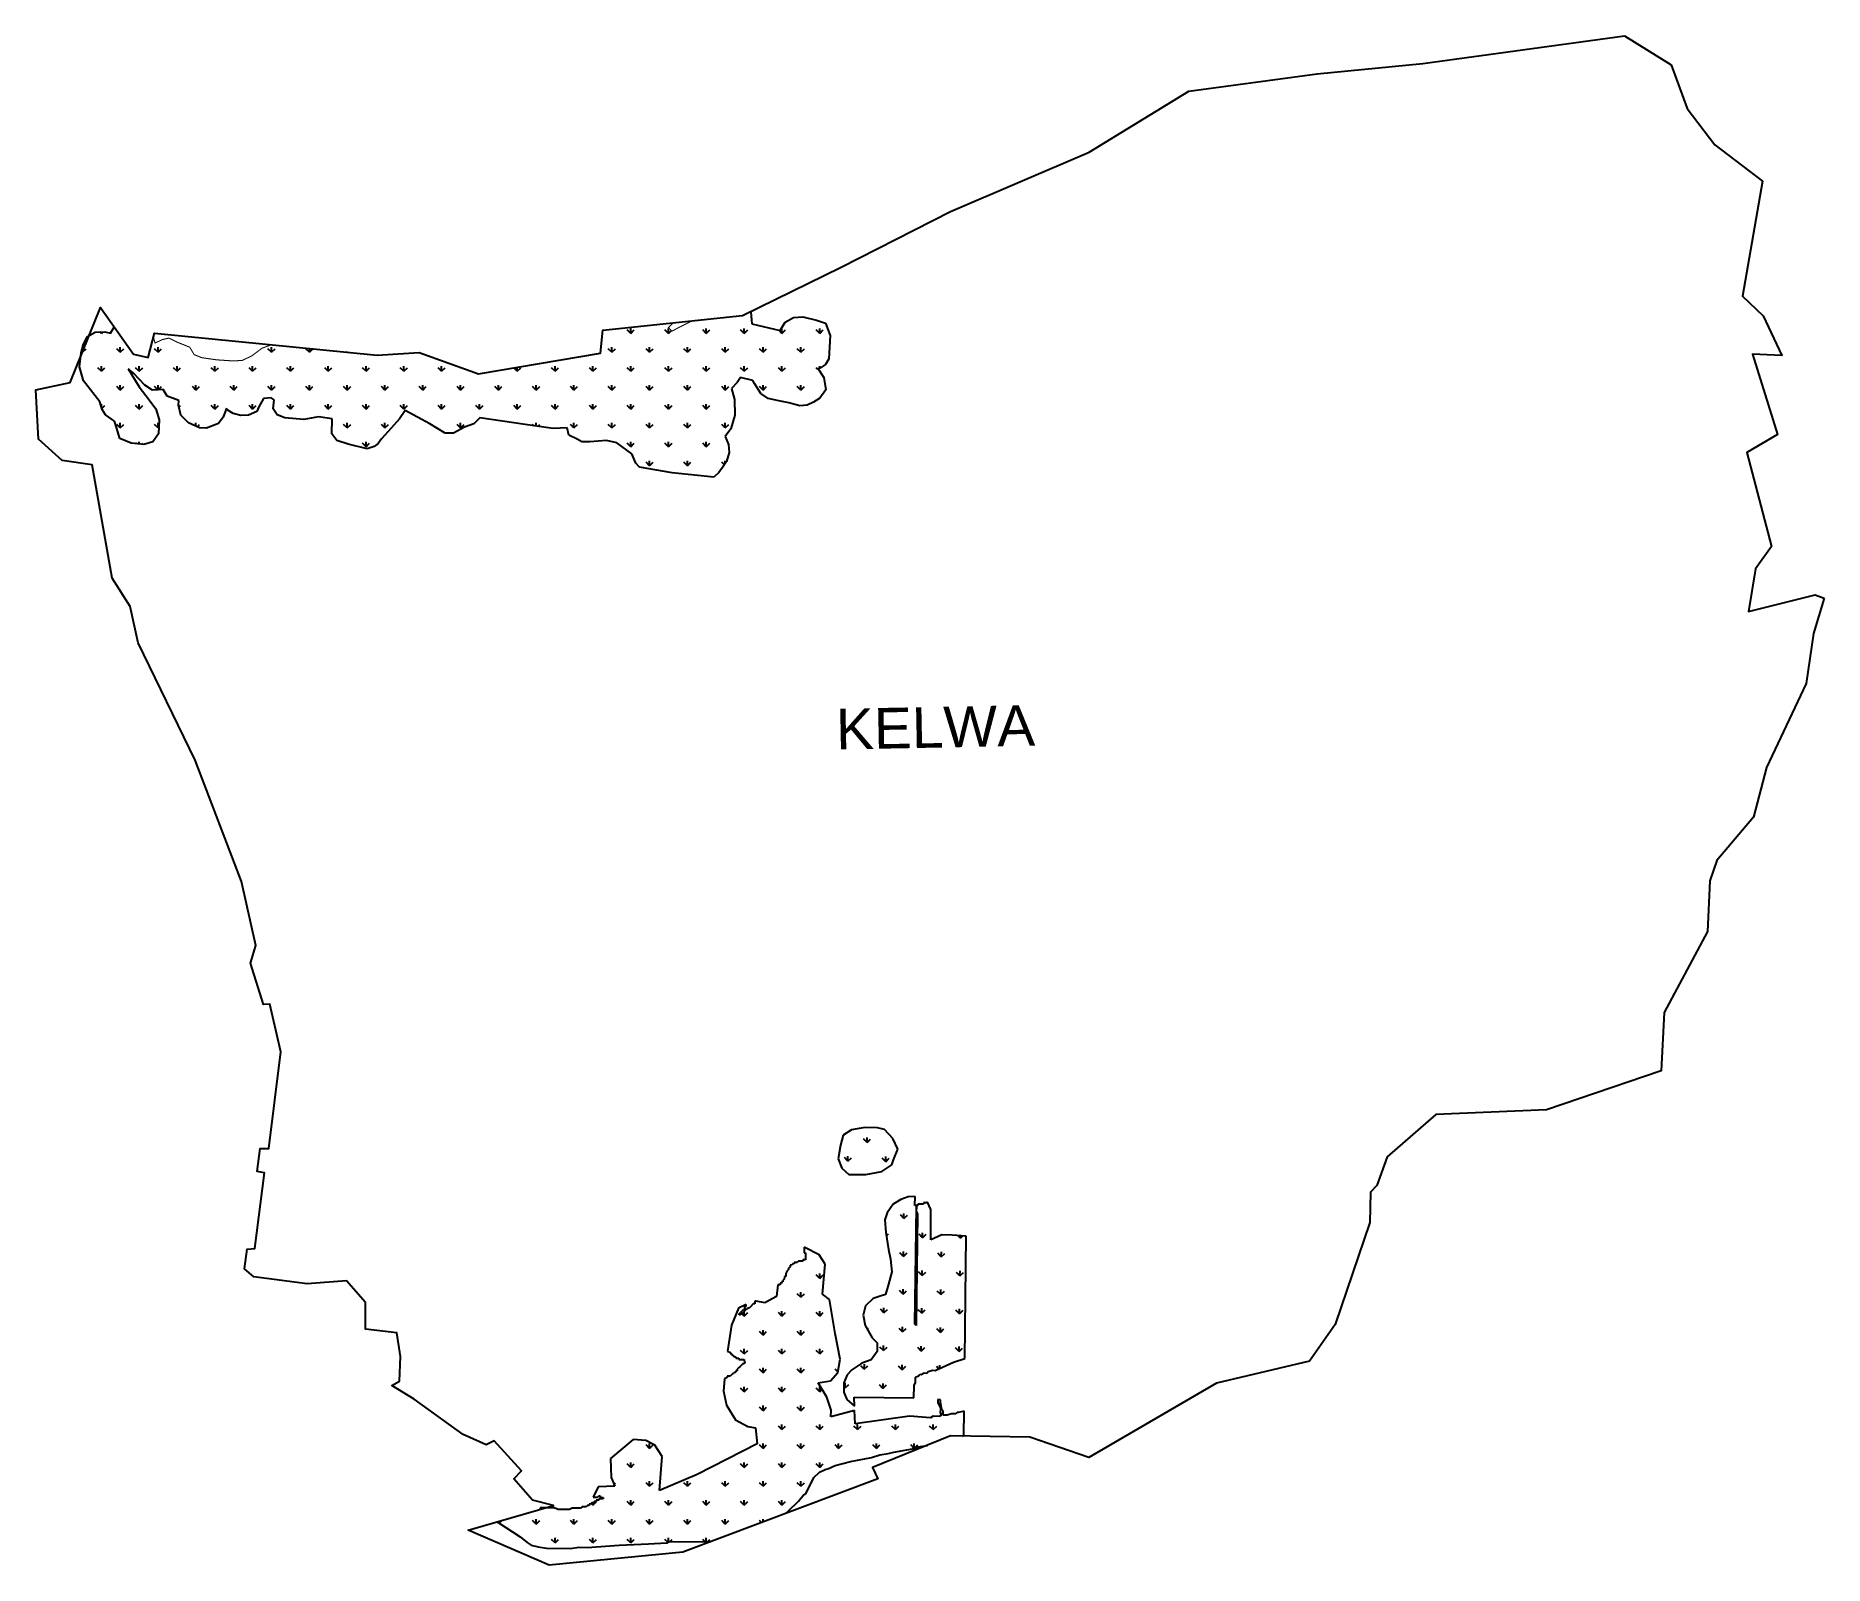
# Model space of a CAD drawing. Header units: metres. Extents: x 261354 to 266452, y 2168453 to 2172813.
import ezdxf

# ---------------------------------------------------------------- set-up
doc = ezdxf.new("R2010")
doc.units = ezdxf.units.M
for name, color, linetype in [('MANGROOVES', 112, 'Continuous'), ('village', 3, 'Continuous'), ('VILLAGE NAME', 250, 'Continuous')]:
    doc.layers.add(name, color=color, linetype=linetype)
doc.styles.get("Standard").update_dxf_attribs({"font": 'simplex.shx'})

msp = doc.modelspace()

# ---------------------------------------------------------------- linework, layer by layer
at = {"layer": 'MANGROOVES'}
for p, q in [((263390.2, 2172027.1), (263391.7, 2172025.3)), ((263391.7, 2172025.3), (263394.6, 2171991.9)), ((263394.6, 2171991.9), (263475.2, 2171973.1)), ((263475.2, 2171973.1), (263490, 2171996.6)), ((263490, 2171996.6), (263513.9, 2172010)), ((263513.9, 2172010), (263540.6, 2172012.2)), ((263540.6, 2172012.2), (263579.6, 2172002.6)), ((263579.6, 2172002.6), (263605.3, 2171993.9)), ((263605.3, 2171993.9), (263618.2, 2171958.4)), ((261490.3, 2171934), (261501.8, 2171955.5)), ((261501.8, 2171955.5), (261523.2, 2171968.5)), ((261523.2, 2171968.5), (261551, 2171969)), ((261551, 2171969), (261567.1, 2171965.1)), ((261567.1, 2171965.1), (261577.7, 2171982.9)), ((263618.2, 2171958.4), (263614.5, 2171892.3)), ((261478.8, 2171869.4), (261483, 2171909.2)), ((261483, 2171909.2), (261490.3, 2171934)), ((263614.5, 2171892.3), (263604.7, 2171875.8)), ((261489.5, 2171829.5), (261478.8, 2171869.4)), ((261632.8, 2171851), (261617.5, 2171864)), ((261617.5, 2171864), (261648.5, 2171812.8)), ((261664.5, 2171817.4), (261632.8, 2171851)), ((263362.4, 2171839), (263353.5, 2171824.4)), ((263397.7, 2171830.7), (263362.4, 2171839)), ((263590.4, 2171866.4), (263583.7, 2171863.6)), ((263583.7, 2171863.6), (263600.5, 2171839)), ((263604.7, 2171875.8), (263590.4, 2171866.4)), ((263600.5, 2171839), (263605.5, 2171803.6)), ((261536.1, 2171769.7), (261489.5, 2171829.5)), ((261648.5, 2171812.8), (261677.1, 2171775.7)), ((261686.2, 2171803.2), (261664.5, 2171817.4)), ((261716.8, 2171804.4), (261686.2, 2171803.2)), ((261728.6, 2171786.1), (261716.8, 2171804.4)), ((261761.4, 2171773.6), (261728.6, 2171786.1)), ((263353.5, 2171824.4), (263337.1, 2171808.1)), ((263337.1, 2171808.1), (263345.8, 2171776)), ((263402.2, 2171822.3), (263397.7, 2171830.7)), ((263420.1, 2171793.8), (263402.2, 2171822.3)), ((263441.6, 2171779), (263420.1, 2171793.8)), ((263605.5, 2171803.6), (263588.6, 2171780.4)), ((261543.4, 2171748), (261536.1, 2171769.7)), ((261552.3, 2171732.6), (261543.4, 2171748)), ((261677.1, 2171775.7), (261696.3, 2171749.3)), ((261696.3, 2171749.3), (261705.4, 2171718.7)), ((261760.7, 2171759.9), (261761.4, 2171773.6)), ((261767.7, 2171731.6), (261760.7, 2171759.9)), ((261897.6, 2171751.8), (261888.1, 2171725.9)), ((261899.9, 2171747.3), (261897.6, 2171751.8)), ((261916.3, 2171736.9), (261899.9, 2171747.3)), ((261938.6, 2171731.1), (261916.3, 2171736.9)), ((261984, 2171742.3), (261960.6, 2171731.3)), ((261990, 2171755.2), (261984, 2171742.3)), ((262002.9, 2171779.4), (261990, 2171755.2)), ((262024.4, 2171781.1), (262002.9, 2171779.4)), ((262033.8, 2171775.5), (262024.4, 2171781.1)), ((262031, 2171749.7), (262033.8, 2171775.5)), ((262041.7, 2171732.8), (262031, 2171749.7)), ((262406.9, 2171745.3), (262390.3, 2171721.4)), ((262477, 2171706.8), (262406.9, 2171745.3)), ((263345.8, 2171776), (263346.3, 2171731.3)), ((263471.9, 2171772.4), (263441.6, 2171779)), ((263500.2, 2171766.6), (263471.9, 2171772.4)), ((263531.7, 2171758.3), (263500.2, 2171766.6)), ((263552.5, 2171760.2), (263531.7, 2171758.3)), ((263571, 2171768.3), (263552.5, 2171760.2)), ((263588.6, 2171780.4), (263571, 2171768.3)), ((261578.3, 2171714.8), (261552.3, 2171732.6)), ((261583.8, 2171696.5), (261578.3, 2171714.8)), ((261593.8, 2171664.8), (261583.8, 2171696.5)), ((261705.4, 2171718.7), (261703.6, 2171678)), ((261789.3, 2171710.1), (261767.7, 2171731.6)), ((261820.5, 2171695.7), (261789.3, 2171710.1)), ((261840.5, 2171694.2), (261820.5, 2171695.7)), ((261874.5, 2171708), (261840.5, 2171694.2)), ((261888.1, 2171725.9), (261874.5, 2171708)), ((261960.6, 2171731.3), (261938.6, 2171731.1)), ((262063.4, 2171723.8), (262041.7, 2171732.8)), ((262117.6, 2171718.9), (262063.4, 2171723.8)), ((262160, 2171726.8), (262117.6, 2171718.9)), ((262198.3, 2171721.3), (262160, 2171726.8)), ((262198.2, 2171678.8), (262198.3, 2171721.3)), ((262367, 2171694.6), (262339.6, 2171664.6)), ((262390.3, 2171721.4), (262367, 2171694.6)), ((262520.6, 2171680.3), (262477, 2171706.8)), ((262575.7, 2171697.1), (262544.3, 2171680.8)), ((262602.5, 2171706.7), (262575.7, 2171697.1)), ((262619.8, 2171724.4), (262602.5, 2171706.7)), ((262749.2, 2171704.8), (262619.8, 2171724.4)), ((262829, 2171693.5), (262749.2, 2171704.8)), ((262868.1, 2171695.4), (262829, 2171693.5)), ((262873.4, 2171674.6), (262868.1, 2171695.4)), ((263334.6, 2171692.8), (263319, 2171670.5)), ((263346.3, 2171731.3), (263334.6, 2171692.8)), ((261625.7, 2171652), (261593.8, 2171664.8)), ((261661.8, 2171648.2), (261625.7, 2171652)), ((261687.6, 2171655.4), (261661.8, 2171648.2)), ((261703.6, 2171678), (261687.6, 2171655.4)), ((262211.7, 2171659.9), (262198.2, 2171678.8)), ((262244.1, 2171649.1), (262211.7, 2171659.9)), ((262298.9, 2171636), (262244.1, 2171649.1)), ((262318.5, 2171642.4), (262298.9, 2171636)), ((262329.9, 2171651), (262318.5, 2171642.4)), ((262339.6, 2171664.6), (262329.9, 2171651)), ((262544.3, 2171680.8), (262520.6, 2171680.3)), ((262896.6, 2171663.1), (262873.4, 2171674.6)), ((262910.6, 2171655.4), (262896.6, 2171663.1)), ((262932.7, 2171656), (262910.6, 2171655.4)), ((262981, 2171659.6), (262932.7, 2171656)), ((263009.7, 2171652.6), (262981, 2171659.6)), ((263053.1, 2171621.2), (263009.7, 2171652.6)), ((263319, 2171670.5), (263328.7, 2171647.8)), ((263328.7, 2171647.8), (263330.5, 2171625.7)), ((263064.3, 2171595.2), (263053.1, 2171621.2)), ((263074.3, 2171583.9), (263064.3, 2171595.2)), ((263167.4, 2171567.4), (263074.3, 2171583.9)), ((263311.6, 2171582.2), (263300.6, 2171567.8)), ((263323.1, 2171599.6), (263311.6, 2171582.2)), ((263330.5, 2171625.7), (263323.1, 2171599.6)), ((263286.7, 2171555.4), (263167.4, 2171567.4)), ((263300.6, 2171567.8), (263286.7, 2171555.4)), ((263678.6, 2169694.5), (263655.2, 2169678.7)), ((263717.1, 2169700.6), (263678.6, 2169694.5)), ((263752.9, 2169700.2), (263717.1, 2169700.6)), ((263772.9, 2169695.6), (263752.9, 2169700.2)), ((263797.1, 2169669.9), (263772.9, 2169695.6)), ((263647.4, 2169650.8), (263640.8, 2169611.2)), ((263655.2, 2169678.7), (263647.4, 2169650.8)), ((263811.1, 2169639.2), (263797.1, 2169669.9)), ((263640.8, 2169611.2), (263651, 2169584.8)), ((263765.4, 2169575.2), (263793.5, 2169594)), ((263793.5, 2169594), (263799, 2169608.4)), ((263799, 2169608.4), (263811.1, 2169639.2)), ((263651, 2169584.8), (263671.3, 2169566.7)), ((263671.3, 2169566.7), (263719.4, 2169566.5)), ((263719.4, 2169566.5), (263765.4, 2169575.2)), ((263819.3, 2169495.8), (263797.6, 2169482.4)), ((263840.1, 2169503), (263819.3, 2169495.8)), ((263860.2, 2169504.1), (263840.1, 2169503)), ((263859.9, 2169478.6), (263860.2, 2169504.1)), ((263781, 2169458), (263774.2, 2169437.4)), ((263797.6, 2169482.4), (263781, 2169458)), ((263859.7, 2169140.5), (263863.8, 2169474.5)), ((263863.8, 2169478.5), (263859.9, 2169478.6)), ((263867.5, 2169454.6), (263863.6, 2169136.5)), ((263863.8, 2169474.5), (263863.7, 2169462.6)), ((263863.7, 2169462.6), (263867.5, 2169454.6)), ((263867.8, 2169478.5), (263863.8, 2169478.5)), ((263863.8, 2169478.5), (263863.8, 2169474.5)), ((263863.8, 2169474.5), (263863.8, 2169478.5)), ((263867.9, 2169482.4), (263867.8, 2169478.5)), ((263883.8, 2169482.2), (263867.9, 2169482.4)), ((263891.8, 2169486.1), (263883.8, 2169486.2)), ((263883.8, 2169486.2), (263883.8, 2169482.2)), ((263895.8, 2169488.1), (263891.8, 2169486.1)), ((263904.9, 2169467.2), (263895.8, 2169488.1)), ((263904.7, 2169380.3), (263904.9, 2169467.2)), ((263774.2, 2169437.4), (263776.8, 2169401.8)), ((263776.8, 2169401.8), (263784.6, 2169352.9)), ((263936.1, 2169395.1), (263904.7, 2169380.3)), ((263966, 2169394.3), (263936.1, 2169395.1)), ((264005.9, 2169390.7), (263966, 2169394.3)), ((264001.7, 2169042), (264005.9, 2169390.7)), ((263544.3, 2169359.7), (263544.1, 2169343.2)), ((263544.1, 2169343.2), (263548, 2169343.2)), ((263586.8, 2169338), (263544.3, 2169359.7)), ((263548, 2169343.2), (263547.8, 2169323.3)), ((263603.7, 2169311.3), (263586.8, 2169338)), ((263784.6, 2169352.9), (263790, 2169325.6)), ((263495.7, 2169292.1), (263491.7, 2169284.2)), ((263499.8, 2169296), (263495.7, 2169292.1)), ((263503.8, 2169303.9), (263499.8, 2169300)), ((263499.8, 2169300), (263499.8, 2169296)), ((263503.9, 2169307.9), (263503.8, 2169303.9)), ((263507.8, 2169307.9), (263503.9, 2169307.9)), ((263511.9, 2169311.8), (263507.8, 2169307.9)), ((263515.8, 2169311.7), (263511.9, 2169311.8)), ((263515.9, 2169315.7), (263515.8, 2169311.7)), ((263523.8, 2169315.6), (263515.9, 2169315.7)), ((263527.9, 2169319.6), (263523.8, 2169315.6)), ((263539.8, 2169319.4), (263527.9, 2169319.6)), ((263547.8, 2169323.3), (263539.8, 2169323.4)), ((263539.8, 2169323.4), (263539.8, 2169319.4)), ((263596, 2169225.8), (263603.7, 2169311.3)), ((263793.5, 2169289.3), (263784.2, 2169254.2)), ((263790, 2169325.6), (263793.5, 2169289.3)), ((263469.4, 2169252.7), (263465.2, 2169218.7)), ((263475.4, 2169252.6), (263469.4, 2169252.7)), ((263479.4, 2169256.5), (263475.4, 2169256.6)), ((263475.4, 2169256.6), (263475.4, 2169252.6)), ((263483.4, 2169260.4), (263479.4, 2169260.5)), ((263479.4, 2169260.5), (263479.4, 2169256.5)), ((263483.5, 2169264.4), (263483.4, 2169260.4)), ((263487.5, 2169268.3), (263483.5, 2169264.4)), ((263487.6, 2169276.3), (263487.5, 2169268.3)), ((263491.6, 2169276.3), (263487.6, 2169276.3)), ((263491.7, 2169284.2), (263491.6, 2169276.3)), ((263784.2, 2169254.2), (263775.5, 2169224.5)), ((263356.6, 2169185.4), (263337.4, 2169137.2)), ((263379.2, 2169196.1), (263356.6, 2169185.4)), ((263375.1, 2169182.2), (263375.2, 2169190.2)), ((263375.2, 2169190.2), (263379.2, 2169190.1)), ((263383.1, 2169186.1), (263379.1, 2169182.2)), ((263379.2, 2169190.1), (263379.2, 2169196.1)), ((263387.1, 2169186.1), (263383.1, 2169186.1)), ((263391.1, 2169190), (263387.1, 2169186.1)), ((263399.1, 2169197.8), (263391.1, 2169190)), ((263403.1, 2169197.8), (263399.1, 2169197.8)), ((263403.2, 2169205.7), (263403.1, 2169197.8)), ((263407.2, 2169205.7), (263403.2, 2169205.7)), ((263432.4, 2169200.5), (263407.2, 2169205.7)), ((263465.2, 2169218.7), (263432.4, 2169200.5)), ((263615.8, 2169210.3), (263596, 2169225.8)), ((263632.5, 2169113.1), (263615.8, 2169210.3)), ((263719.3, 2169192.6), (263711.9, 2169165.4)), ((263740.6, 2169213.5), (263719.3, 2169192.6)), ((263758.3, 2169219.4), (263740.6, 2169213.5)), ((263775.5, 2169224.5), (263758.3, 2169219.4)), ((263337.4, 2169137.2), (263325.9, 2169063.5)), ((263359, 2169166.5), (263359, 2169170.5)), ((263359, 2169170.5), (263363, 2169170.4)), ((263363, 2169166.5), (263359, 2169166.5)), ((263363, 2169170.4), (263363.1, 2169174.4)), ((263367, 2169170.4), (263363, 2169170.4)), ((263363, 2169170.4), (263363, 2169166.5)), ((263363.1, 2169174.4), (263367.1, 2169178.3)), ((263371, 2169174.3), (263367, 2169170.4)), ((263367.1, 2169178.3), (263371.1, 2169182.3)), ((263375, 2169178.2), (263371, 2169174.3)), ((263371.1, 2169182.3), (263375.1, 2169182.2)), ((263375.1, 2169182.2), (263375, 2169178.2)), ((263379.1, 2169182.2), (263375.1, 2169182.2)), ((263711.9, 2169165.4), (263718.1, 2169136.7)), ((263718.1, 2169136.7), (263738, 2169101)), ((263863.6, 2169136.5), (263859.7, 2169140.5)), ((263646.3, 2169040.6), (263632.5, 2169113.1)), ((263738, 2169101), (263752, 2169087.1)), ((263752, 2169087.1), (263751.7, 2169061.9)), ((263325.9, 2169063.5), (263333.8, 2169059.4)), ((263333.8, 2169059.4), (263333.8, 2169055.5)), ((263333.8, 2169055.5), (263337.7, 2169055.4)), ((263337.7, 2169055.4), (263337.7, 2169051.4)), ((263337.7, 2169051.4), (263341.7, 2169051.4)), ((263341.7, 2169051.4), (263345.6, 2169047.4)), ((263345.6, 2169047.4), (263349.6, 2169047.3)), ((263349.6, 2169047.3), (263349.5, 2169043.3)), ((263349.5, 2169043.3), (263357.5, 2169043.2)), ((263357.5, 2169043.2), (263357.4, 2169039.3)), ((263357.4, 2169039.3), (263373.3, 2169039.1)), ((263373.3, 2169039.1), (263373.3, 2169035.1)), ((263373.3, 2169035.1), (263377.2, 2169031.1)), ((263640.5, 2169002.2), (263646.3, 2169040.6)), ((263735.5, 2169038.6), (263708.8, 2169028.8)), ((263751.7, 2169061.9), (263735.5, 2169038.6)), ((263917.8, 2169008.5), (263969.7, 2169031.8)), ((263969.7, 2169031.8), (264001.7, 2169042)), ((263317, 2168984.1), (263314.5, 2168949)), ((263325, 2168988), (263317, 2168984.1)), ((263333, 2168991.8), (263325, 2168991.9)), ((263325, 2168991.9), (263325, 2168988)), ((263337, 2168995.8), (263333, 2168991.8)), ((263341, 2168999.7), (263337, 2168995.8)), ((263345, 2168999.6), (263341, 2168999.7)), ((263345.1, 2169003.6), (263345, 2168999.6)), ((263349, 2169003.6), (263345.1, 2169003.6)), ((263349.1, 2169007.5), (263349, 2169003.6)), ((263353.1, 2169007.5), (263349.1, 2169007.5)), ((263357.1, 2169015.4), (263353.1, 2169011.5)), ((263353.1, 2169011.5), (263353.1, 2169007.5)), ((263361.2, 2169019.3), (263357.1, 2169015.4)), ((263365.2, 2169023.3), (263361.2, 2169019.3)), ((263369.2, 2169027.2), (263365.2, 2169023.3)), ((263373.2, 2169027.1), (263369.2, 2169027.2)), ((263377.2, 2169031.1), (263373.2, 2169031.1)), ((263373.2, 2169031.1), (263373.2, 2169027.1)), ((263619, 2168978.6), (263640.5, 2169002.2)), ((263666.5, 2168996.1), (263657.6, 2168972.4)), ((263680.3, 2169010.1), (263666.5, 2168996.1)), ((263708.8, 2169028.8), (263680.3, 2169010.1)), ((263861.7, 2168973.4), (263861.8, 2168989.3)), ((263861.8, 2168989.3), (263869.8, 2168993.2)), ((263869.8, 2168993.2), (263873.9, 2168997.2)), ((263873.9, 2168997.2), (263877.8, 2168997.1)), ((263877.8, 2168997.1), (263885.8, 2169001)), ((263885.8, 2169001), (263893.8, 2169000.9)), ((263893.8, 2169000.9), (263897.8, 2169004.8)), ((263897.8, 2169004.8), (263909.8, 2169008.6)), ((263909.8, 2169008.6), (263917.8, 2169008.5)), ((263314.5, 2168949), (263322.7, 2168909.1)), ((263584.4, 2168972.4), (263619, 2168978.6)), ((263608.4, 2168931.7), (263584.4, 2168972.4)), ((263621.3, 2168895.4), (263608.4, 2168931.7)), ((263657.6, 2168972.4), (263657.5, 2168946)), ((263657.5, 2168946), (263665.9, 2168925.1)), ((263687.2, 2168905.9), (263686.2, 2168931.8)), ((263686.2, 2168931.8), (263857.1, 2168929.7)), ((263857.1, 2168929.7), (263857.6, 2168965.5)), ((263857.6, 2168965.5), (263861.7, 2168973.4)), ((263322.7, 2168909.1), (263348.7, 2168867.7)), ((263620.4, 2168875.5), (263621.3, 2168895.4)), ((263687.7, 2168894), (263620.4, 2168875.5)), ((263665.9, 2168925.1), (263687.2, 2168905.9)), ((263689.2, 2168856.2), (263687.7, 2168894)), ((263924.7, 2168924.9), (263924.6, 2168917)), ((263924.6, 2168917), (263932.3, 2168901)), ((263932.6, 2168924.8), (263924.7, 2168924.9)), ((263932.3, 2168901), (263932.1, 2168885.1)), ((263932.1, 2168885.1), (263936.1, 2168885)), ((263936.1, 2168881.1), (263932.1, 2168881.1)), ((263932.1, 2168881.1), (263932.1, 2168877.1)), ((263932.5, 2168916.9), (263932.6, 2168924.8)), ((263936.3, 2168897), (263932.5, 2168916.9)), ((263936.1, 2168885), (263936.1, 2168881.1)), ((263940.2, 2168892.9), (263936.3, 2168897)), ((263940.1, 2168881), (263940.2, 2168892.9)), ((263952, 2168880.9), (263940.1, 2168881)), ((263964, 2168884.7), (263952, 2168880.9)), ((263975.9, 2168884.5), (263964, 2168884.7)), ((263979.9, 2168888.5), (263975.9, 2168884.5)), ((263983.9, 2168888.4), (263979.9, 2168888.5)), ((263999.8, 2168891.8), (263983.9, 2168888.4)), ((263999, 2168822.6), (263999.8, 2168891.8)), ((263348.7, 2168867.7), (263383.6, 2168848.5)), ((263383.6, 2168848.5), (263405.4, 2168844.2)), ((263405.4, 2168844.2), (263410.2, 2168799.1)), ((263844.6, 2168878.2), (263689.2, 2168856.2)), ((263904.2, 2168873.5), (263844.6, 2168878.2)), ((263912.2, 2168877.4), (263904.2, 2168873.5)), ((263932.1, 2168877.1), (263912.2, 2168877.4)), ((263056.7, 2168810.9), (262992.1, 2168757.4)), ((263093, 2168808.3), (263056.7, 2168810.9)), ((263118.1, 2168795.4), (263093, 2168808.3)), ((263139.6, 2168762.6), (263118.1, 2168795.4)), ((263410.2, 2168799.1), (263239.2, 2168711.6)), ((263799.6, 2168775.3), (263863.3, 2168786.5)), ((263863.3, 2168786.5), (263867.4, 2168790.4)), ((263867.4, 2168790.4), (263895.2, 2168794.1)), ((263995, 2168820.7), (263999, 2168822.6)), ((262992.1, 2168757.4), (262994.2, 2168702.6)), ((263131.8, 2168665.9), (263139.6, 2168762.6)), ((263588.1, 2168718.3), (263604.1, 2168726)), ((263604.1, 2168726), (263616.1, 2168729.9)), ((263616.1, 2168729.9), (263624.1, 2168733.7)), ((263624.1, 2168733.7), (263632.1, 2168737.6)), ((263632.1, 2168737.6), (263676, 2168749)), ((263676, 2168749), (263735.8, 2168760.2)), ((263735.8, 2168760.2), (263759.7, 2168767.9)), ((263759.7, 2168767.9), (263783.6, 2168771.6)), ((263783.6, 2168771.6), (263799.6, 2168775.3)), ((262957.3, 2168675.9), (262943, 2168646.6)), ((263004.5, 2168678.6), (262957.3, 2168675.9)), ((262994.2, 2168702.6), (263004.5, 2168678.6)), ((263239.2, 2168711.6), (263131.8, 2168665.9)), ((263547.6, 2168655.1), (263563.9, 2168686.7)), ((263563.9, 2168686.7), (263572, 2168702.6)), ((263572, 2168702.6), (263588.1, 2168718.3)), ((262930.9, 2168626.9), (262930.8, 2168622.9)), ((262934.9, 2168626.8), (262930.9, 2168626.9)), ((262938.9, 2168630.7), (262934.9, 2168626.8)), ((262942.9, 2168630.7), (262938.9, 2168630.7)), ((262946.9, 2168634.6), (262942.9, 2168630.7)), ((262943, 2168646.6), (262955, 2168646.5)), ((262950.9, 2168634.6), (262946.9, 2168634.6)), ((262958.9, 2168638.5), (262950.9, 2168638.6)), ((262950.9, 2168638.6), (262950.9, 2168634.6)), ((262955, 2168646.5), (262959, 2168650.4)), ((262970.8, 2168642.3), (262958.9, 2168642.4)), ((262958.9, 2168642.4), (262958.9, 2168638.5)), ((262959, 2168650.4), (262963, 2168650.3)), ((262963, 2168650.3), (262962.9, 2168646.4)), ((262962.9, 2168646.4), (262970.9, 2168646.3)), ((262970.9, 2168646.3), (262970.8, 2168642.3)), ((263499.3, 2168608), (263527.5, 2168635.5)), ((263527.5, 2168635.5), (263543.6, 2168655.2)), ((263543.6, 2168655.2), (263547.6, 2168655.1)), ((262668.3, 2168576.7), (262671.8, 2168574.4)), ((262671.8, 2168574.4), (262734.9, 2168533.8)), ((262791.6, 2168616.6), (262791.5, 2168612.7)), ((262831.3, 2168616.2), (262791.6, 2168616.6)), ((262843.2, 2168612), (262831.3, 2168616.2)), ((262875, 2168611.6), (262843.2, 2168612)), ((262883, 2168615.5), (262875, 2168611.6)), ((262906.9, 2168615.2), (262883, 2168615.5)), ((262910.9, 2168619.2), (262906.9, 2168615.2)), ((262922.8, 2168619), (262910.9, 2168619.2)), ((262926.9, 2168622.9), (262922.8, 2168619)), ((262930.8, 2168622.9), (262926.9, 2168622.9)), ((263491.2, 2168600.1), (263499.3, 2168608)), ((262734.9, 2168533.8), (262754.6, 2168517.7)), ((262754.6, 2168517.7), (262766.4, 2168509.6)), ((262766.4, 2168509.6), (262786.2, 2168505.3)), ((262786.2, 2168505.3), (262810, 2168501.1)), ((262810, 2168501.1), (262877.6, 2168500.3)), ((262877.6, 2168500.3), (262901.5, 2168503.9)), ((262901.5, 2168503.9), (262925.4, 2168503.6)), ((262925.4, 2168503.6), (263016.9, 2168510.5)), ((263016.9, 2168510.5), (263100.5, 2168513.4)), ((263100.5, 2168513.4), (263152.2, 2168516.8)), ((263152.2, 2168516.8), (263160.2, 2168520.7)), ((263160.2, 2168520.7), (263275.8, 2168519.2))]:
    msp.add_line(p, q, dxfattribs=at)
at = {"layer": 'MANGROOVES', "linetype": 'Continuous'}
for p, q in [((261541, 2171964.7), (261537, 2171968.8)), ((261541, 2171964.7), (261545.1, 2171968.9)), ((261541, 2171964.7), (261541, 2171968.8)), ((263049.7, 2171964.7), (263039.6, 2171974.8)), ((263049.7, 2171964.7), (263049.7, 2171979)), ((263049.7, 2171964.7), (263059.8, 2171974.8)), ((263157.4, 2171964.7), (263147.3, 2171974.8)), ((263157.4, 2171964.7), (263157.4, 2171979)), ((263157.4, 2171964.7), (263165.6, 2171972.9)), ((263265.2, 2171964.7), (263255.1, 2171974.8)), ((263265.2, 2171964.7), (263265.2, 2171979)), ((263265.2, 2171964.7), (263275.3, 2171974.8)), ((263373, 2171964.7), (263362.8, 2171974.8)), ((263373, 2171964.7), (263373, 2171979)), ((263373, 2171964.7), (263383.1, 2171974.8)), ((263480.7, 2171964.7), (263471.5, 2171973.9)), ((263480.7, 2171964.7), (263480.7, 2171979)), ((263480.7, 2171964.7), (263490.8, 2171974.8)), ((263588.5, 2171964.7), (263578.4, 2171974.8)), ((263588.5, 2171964.7), (263588.5, 2171979)), ((263588.5, 2171964.7), (263598.6, 2171974.8)), ((261487.1, 2171910.9), (261486.9, 2171911.1)), ((261487.1, 2171910.9), (261497.2, 2171921)), ((261487.1, 2171910.9), (261487.1, 2171911.6)), ((261594.9, 2171910.9), (261584.8, 2171921)), ((261594.9, 2171910.9), (261594.9, 2171925.2)), ((261594.9, 2171910.9), (261605, 2171921)), ((261702.6, 2171910.9), (261692.5, 2171921)), ((261702.6, 2171910.9), (261702.6, 2171925.2)), ((261702.6, 2171910.9), (261712.7, 2171921)), ((262025.9, 2171910.9), (262015.8, 2171921)), ((262025.9, 2171910.9), (262025.9, 2171925.2)), ((262025.9, 2171910.9), (262036, 2171921)), ((262133.7, 2171910.9), (262123.6, 2171921)), ((262133.7, 2171910.9), (262133.7, 2171921.8)), ((262133.7, 2171910.9), (262143.7, 2171920.9)), ((262241.4, 2171910.9), (262241, 2171911.3)), ((262241.4, 2171910.9), (262241.4, 2171911.3)), ((262241.4, 2171910.9), (262241.8, 2171911.2)), ((262995.8, 2171910.9), (262985.7, 2171921)), ((262995.8, 2171910.9), (262995.8, 2171925.2)), ((262995.8, 2171910.9), (263005.9, 2171921)), ((263103.5, 2171910.9), (263093.4, 2171921)), ((263103.5, 2171910.9), (263103.5, 2171925.2)), ((263103.5, 2171910.9), (263113.6, 2171921)), ((263211.3, 2171910.9), (263201.2, 2171921)), ((263211.3, 2171910.9), (263211.3, 2171925.2)), ((263211.3, 2171910.9), (263221.4, 2171921)), ((263319.1, 2171910.9), (263309, 2171921)), ((263319.1, 2171910.9), (263319.1, 2171925.2)), ((263319.1, 2171910.9), (263329.2, 2171921)), ((263426.8, 2171910.9), (263416.7, 2171921)), ((263426.8, 2171910.9), (263426.8, 2171925.2)), ((263426.8, 2171910.9), (263436.9, 2171921)), ((263534.6, 2171910.9), (263524.5, 2171921)), ((263534.6, 2171910.9), (263534.6, 2171925.2)), ((263534.6, 2171910.9), (263544.7, 2171921)), ((261541, 2171857), (261530.9, 2171867.1)), ((261541, 2171857), (261541, 2171871.3)), ((261541, 2171857), (261551.1, 2171867.1)), ((261648.7, 2171857), (261638.6, 2171867.1)), ((261648.7, 2171857), (261648.7, 2171871.3)), ((261648.7, 2171857), (261658.8, 2171867.1)), ((261756.5, 2171857), (261746.4, 2171867.1)), ((261756.5, 2171857), (261756.5, 2171871.3)), ((261756.5, 2171857), (261766.6, 2171867.1)), ((261864.3, 2171857), (261854.2, 2171867.1)), ((261864.3, 2171857), (261864.3, 2171871.3)), ((261864.3, 2171857), (261874.4, 2171867.1)), ((261972, 2171857), (261961.9, 2171867.1)), ((261972, 2171857), (261972, 2171871.3)), ((261972, 2171857), (261982.1, 2171867.1)), ((262079.8, 2171857), (262069.7, 2171867.1)), ((262079.8, 2171857), (262079.8, 2171871.3)), ((262079.8, 2171857), (262089.9, 2171867.1)), ((262187.6, 2171857), (262177.5, 2171867.1)), ((262187.6, 2171857), (262187.6, 2171871.3)), ((262187.6, 2171857), (262197.7, 2171867.1)), ((262295.3, 2171857), (262285.2, 2171867.1)), ((262295.3, 2171857), (262295.3, 2171871.3)), ((262295.3, 2171857), (262305.4, 2171867.1)), ((262403.1, 2171857), (262393, 2171867.1)), ((262403.1, 2171857), (262403.1, 2171871.3)), ((262403.1, 2171857), (262413.2, 2171867.1)), ((262510.8, 2171857), (262500.7, 2171867.1)), ((262510.8, 2171857), (262510.8, 2171871.3)), ((262510.8, 2171857), (262520.9, 2171867.1)), ((262726.4, 2171857), (262716.7, 2171866.7)), ((262726.4, 2171857), (262726.4, 2171868.3)), ((262726.4, 2171857), (262736.5, 2171867.1)), ((262834.1, 2171857), (262824, 2171867.1)), ((262834.1, 2171857), (262834.1, 2171871.3)), ((262834.1, 2171857), (262844.2, 2171867.1)), ((262941.9, 2171857), (262931.8, 2171867.1)), ((262941.9, 2171857), (262941.9, 2171871.3)), ((262941.9, 2171857), (262952, 2171867.1)), ((263049.7, 2171857), (263039.6, 2171867.1)), ((263049.7, 2171857), (263049.7, 2171871.3)), ((263049.7, 2171857), (263059.8, 2171867.1)), ((263157.4, 2171857), (263147.3, 2171867.1)), ((263157.4, 2171857), (263157.4, 2171871.3)), ((263157.4, 2171857), (263167.5, 2171867.1)), ((263265.2, 2171857), (263255.1, 2171867.1)), ((263265.2, 2171857), (263265.2, 2171871.3)), ((263265.2, 2171857), (263275.3, 2171867.1)), ((263373, 2171857), (263362.8, 2171867.1)), ((263373, 2171857), (263373, 2171871.3)), ((263373, 2171857), (263383.1, 2171867.1)), ((263480.7, 2171857), (263470.6, 2171867.1)), ((263480.7, 2171857), (263480.7, 2171871.3)), ((263480.7, 2171857), (263490.8, 2171867.1)), ((263587.8, 2171857.7), (263578.4, 2171867.1)), ((263588.5, 2171865.6), (263588.5, 2171871.3)), ((261594.9, 2171803.1), (261584.8, 2171813.2)), ((261594.9, 2171803.1), (261594.9, 2171817.4)), ((261594.9, 2171803.1), (261605, 2171813.2)), ((261701.9, 2171803.8), (261692.5, 2171813.2)), ((261702.6, 2171803.9), (261702.6, 2171817.4)), ((261703.4, 2171803.9), (261712.7, 2171813.2)), ((261810.4, 2171803.1), (261800.3, 2171813.2)), ((261810.4, 2171803.1), (261810.4, 2171817.4)), ((261810.4, 2171803.1), (261820.5, 2171813.2)), ((261918.1, 2171803.1), (261908, 2171813.2)), ((261918.1, 2171803.1), (261918.1, 2171817.4)), ((261918.1, 2171803.1), (261928.3, 2171813.2)), ((262025.9, 2171803.1), (262015.8, 2171813.2)), ((262025.9, 2171803.1), (262025.9, 2171817.4)), ((262025.9, 2171803.1), (262036, 2171813.2)), ((262133.7, 2171803.1), (262123.6, 2171813.2)), ((262133.7, 2171803.1), (262133.7, 2171817.4)), ((262133.7, 2171803.1), (262143.8, 2171813.2)), ((262241.4, 2171803.1), (262231.3, 2171813.2)), ((262241.4, 2171803.1), (262241.4, 2171817.4)), ((262241.4, 2171803.1), (262251.5, 2171813.2)), ((262349.2, 2171803.1), (262339.1, 2171813.2)), ((262349.2, 2171803.1), (262349.2, 2171817.4)), ((262349.2, 2171803.1), (262359.3, 2171813.2)), ((262457, 2171803.1), (262446.9, 2171813.2)), ((262457, 2171803.1), (262457, 2171817.4)), ((262457, 2171803.1), (262467.1, 2171813.2)), ((262564.7, 2171803.1), (262554.6, 2171813.2)), ((262564.7, 2171803.1), (262564.7, 2171817.4)), ((262564.7, 2171803.1), (262574.8, 2171813.2)), ((262672.5, 2171803.1), (262662.4, 2171813.2)), ((262672.5, 2171803.1), (262672.5, 2171817.4)), ((262672.5, 2171803.1), (262682.6, 2171813.2)), ((262780.3, 2171803.1), (262770.2, 2171813.2)), ((262780.3, 2171803.1), (262780.3, 2171817.4)), ((262780.3, 2171803.1), (262790.4, 2171813.2)), ((262888, 2171803.1), (262877.9, 2171813.2)), ((262888, 2171803.1), (262888, 2171817.4)), ((262888, 2171803.1), (262898.1, 2171813.2)), ((262995.8, 2171803.1), (262985.7, 2171813.2)), ((262995.8, 2171803.1), (262995.8, 2171817.4)), ((262995.8, 2171803.1), (263005.9, 2171813.2)), ((263103.5, 2171803.1), (263093.4, 2171813.2)), ((263103.5, 2171803.1), (263103.5, 2171817.4)), ((263103.5, 2171803.1), (263113.6, 2171813.2)), ((263211.3, 2171803.1), (263201.2, 2171813.2)), ((263211.3, 2171803.1), (263211.3, 2171817.4)), ((263211.3, 2171803.1), (263221.4, 2171813.2)), ((263319.1, 2171803.1), (263309, 2171813.2)), ((263319.1, 2171803.1), (263319.1, 2171817.4)), ((263319.1, 2171803.1), (263329.2, 2171813.2)), ((263426.8, 2171803.1), (263416.7, 2171813.2)), ((263426.8, 2171803.1), (263426.8, 2171817.4)), ((263426.8, 2171803.1), (263436.9, 2171813.2)), ((263534.6, 2171803.1), (263524.5, 2171813.2)), ((263534.6, 2171803.1), (263534.6, 2171817.4)), ((263534.6, 2171803.1), (263544.7, 2171813.2)), ((261541, 2171755.2), (261541, 2171763.5)), ((261542.5, 2171750.7), (261551.1, 2171759.3)), ((261648.7, 2171749.2), (261638.6, 2171759.3)), ((261648.7, 2171749.2), (261648.7, 2171763.5)), ((261648.7, 2171749.2), (261658.8, 2171759.3)), ((261762, 2171754.7), (261766.6, 2171759.3)), ((261864.3, 2171749.2), (261854.2, 2171759.3)), ((261864.3, 2171749.2), (261864.3, 2171763.5)), ((261864.3, 2171749.2), (261874.4, 2171759.3)), ((261972, 2171749.2), (261961.9, 2171759.3)), ((261972, 2171749.2), (261972, 2171763.5)), ((261972, 2171749.2), (261982.1, 2171759.3)), ((262079.8, 2171749.2), (262069.7, 2171759.3)), ((262079.8, 2171749.2), (262079.8, 2171763.5)), ((262079.8, 2171749.2), (262089.9, 2171759.3)), ((262187.6, 2171749.2), (262177.5, 2171759.3)), ((262187.6, 2171749.2), (262187.6, 2171763.5)), ((262187.6, 2171749.2), (262197.7, 2171759.3)), ((262295.3, 2171749.2), (262285.2, 2171759.3)), ((262295.3, 2171749.2), (262295.3, 2171763.5)), ((262295.3, 2171749.2), (262305.4, 2171759.3)), ((262403.1, 2171749.2), (262393, 2171759.3)), ((262403.1, 2171749.2), (262403.1, 2171763.5)), ((262403.1, 2171749.2), (262413.2, 2171759.3)), ((262510.8, 2171749.2), (262500.7, 2171759.3)), ((262510.8, 2171749.2), (262510.8, 2171763.5)), ((262510.8, 2171749.2), (262520.9, 2171759.3)), ((262618.6, 2171749.2), (262608.5, 2171759.3)), ((262618.6, 2171749.2), (262618.6, 2171763.5)), ((262618.6, 2171749.2), (262628.7, 2171759.3)), ((262726.4, 2171749.2), (262716.3, 2171759.3)), ((262726.4, 2171749.2), (262726.4, 2171763.5)), ((262726.4, 2171749.2), (262736.5, 2171759.3)), ((262834.1, 2171749.2), (262824, 2171759.3)), ((262834.1, 2171749.2), (262834.1, 2171763.5)), ((262834.1, 2171749.2), (262844.2, 2171759.3)), ((262941.9, 2171749.2), (262931.8, 2171759.3)), ((262941.9, 2171749.2), (262941.9, 2171763.5)), ((262941.9, 2171749.2), (262952, 2171759.3)), ((263049.7, 2171749.2), (263039.6, 2171759.3)), ((263049.7, 2171749.2), (263049.7, 2171763.5)), ((263049.7, 2171749.2), (263059.8, 2171759.3)), ((263157.4, 2171749.2), (263147.3, 2171759.3)), ((263157.4, 2171749.2), (263157.4, 2171763.5)), ((263157.4, 2171749.2), (263167.5, 2171759.3)), ((263265.2, 2171749.2), (263255.1, 2171759.3)), ((263265.2, 2171749.2), (263265.2, 2171763.5)), ((263265.2, 2171749.2), (263275.3, 2171759.3)), ((261594.9, 2171695.3), (261584.8, 2171705.4)), ((261594.9, 2171695.3), (261594.9, 2171709.6)), ((261594.9, 2171695.3), (261605, 2171705.4)), ((261702.6, 2171695.3), (261692.5, 2171705.4)), ((261702.6, 2171695.3), (261702.6, 2171709.6)), ((261702.6, 2171695.3), (261704.5, 2171697.2)), ((261801, 2171704.7), (261800.3, 2171705.4)), ((261810.4, 2171700.4), (261810.4, 2171709.6)), ((261813.8, 2171698.8), (261820.5, 2171705.4)), ((262241.4, 2171695.3), (262231.3, 2171705.4)), ((262241.4, 2171695.3), (262241.4, 2171709.6)), ((262241.4, 2171695.3), (262251.5, 2171705.4)), ((262349.2, 2171695.3), (262339.1, 2171705.4)), ((262349.2, 2171695.3), (262349.2, 2171709.6)), ((262349.2, 2171695.3), (262359.3, 2171705.4)), ((262564.7, 2171695.3), (262554.6, 2171705.4)), ((262564.7, 2171695.3), (262564.7, 2171709.6)), ((262564.7, 2171695.3), (262574.8, 2171705.4)), ((262774.3, 2171701.3), (262770.2, 2171705.4)), ((262780.3, 2171700.4), (262780.3, 2171709.6)), ((262784.7, 2171699.8), (262790.4, 2171705.4)), ((262888, 2171695.3), (262877.9, 2171705.4)), ((262888, 2171695.3), (262888, 2171709.6)), ((262888, 2171695.3), (262898.1, 2171705.4)), ((262995.8, 2171695.3), (262985.7, 2171705.4)), ((262995.8, 2171695.3), (262995.8, 2171709.6)), ((262995.8, 2171695.3), (263005.9, 2171705.4)), ((263103.5, 2171695.3), (263093.4, 2171705.4)), ((263103.5, 2171695.3), (263103.5, 2171709.6)), ((263103.5, 2171695.3), (263113.6, 2171705.4)), ((263211.3, 2171695.3), (263201.2, 2171705.4)), ((263211.3, 2171695.3), (263211.3, 2171709.6)), ((263211.3, 2171695.3), (263221.4, 2171705.4)), ((263319.1, 2171695.3), (263309, 2171705.4)), ((263319.1, 2171695.3), (263319.1, 2171709.6)), ((263319.1, 2171695.3), (263329.2, 2171705.4)), ((261639.7, 2171650.5), (261638.6, 2171651.6)), ((261648.7, 2171649.6), (261648.7, 2171655.7)), ((261656.1, 2171648.8), (261658.8, 2171651.6)), ((262295.3, 2171641.5), (262285.2, 2171651.6)), ((262295.3, 2171641.5), (262295.3, 2171655.7)), ((262295.3, 2171641.5), (262305.4, 2171651.6)), ((263049.7, 2171641.5), (263039.6, 2171651.6)), ((263049.7, 2171641.5), (263049.7, 2171655.7)), ((263049.7, 2171641.5), (263059.8, 2171651.6)), ((263157.4, 2171641.5), (263147.3, 2171651.6)), ((263157.4, 2171641.5), (263157.4, 2171655.7)), ((263157.4, 2171641.5), (263167.5, 2171651.6)), ((263265.2, 2171641.5), (263255.1, 2171651.6)), ((263265.2, 2171641.5), (263265.2, 2171655.7)), ((263265.2, 2171641.5), (263275.3, 2171651.6)), ((263103.5, 2171587.6), (263093.4, 2171597.7)), ((263103.5, 2171587.6), (263103.5, 2171601.9)), ((263103.5, 2171587.6), (263113.6, 2171597.7)), ((263211.3, 2171587.6), (263201.2, 2171597.7)), ((263211.3, 2171587.6), (263211.3, 2171601.9)), ((263211.3, 2171587.6), (263221.4, 2171597.7)), ((263316.7, 2171589.9), (263309, 2171597.7)), ((263319.1, 2171593.5), (263319.1, 2171601.9)), ((263723.3, 2169658), (263713.3, 2169668.2)), ((263723.3, 2169658), (263723.5, 2169672.3)), ((263723.3, 2169658), (263733.5, 2169667.9)), ((263668.8, 2169604.7), (263658.8, 2169615)), ((263668.8, 2169604.7), (263669, 2169619)), ((263668.8, 2169604.7), (263679, 2169614.7)), ((263776.5, 2169603.4), (263766.6, 2169613.7)), ((263776.5, 2169603.4), (263776.7, 2169617.7)), ((263776.5, 2169603.4), (263786.8, 2169613.4)), ((263828.4, 2169441.1), (263818.5, 2169451.4)), ((263828.4, 2169441.1), (263828.6, 2169455.4)), ((263828.4, 2169441.1), (263838.7, 2169451.1)), ((263778.3, 2169392.2), (263784.1, 2169397.9)), ((263881.7, 2169386.6), (263871.7, 2169396.8)), ((263881.7, 2169386.6), (263881.8, 2169400.9)), ((263881.7, 2169386.6), (263891.9, 2169396.6)), ((263989.4, 2169385.3), (263982, 2169392.8)), ((263989.4, 2169385.3), (263989.5, 2169392.2)), ((263989.4, 2169385.3), (263995.9, 2169391.6)), ((263827.1, 2169333.4), (263817.1, 2169343.6)), ((263827.1, 2169333.4), (263827.3, 2169347.7)), ((263827.1, 2169333.4), (263837.3, 2169343.4)), ((263934.9, 2169332.1), (263924.9, 2169342.3)), ((263934.9, 2169332.1), (263935.1, 2169346.4)), ((263934.9, 2169332.1), (263945.1, 2169342)), ((263880.3, 2169278.8), (263870.4, 2169289.1)), ((263880.3, 2169278.8), (263880.5, 2169293.1)), ((263880.3, 2169278.8), (263890.6, 2169288.8)), ((263988.1, 2169277.5), (263978.1, 2169287.8)), ((263988.1, 2169277.5), (263988.3, 2169291.8)), ((263988.1, 2169277.5), (263998.3, 2169287.5)), ((263588.5, 2169270.7), (263578.4, 2169280.8)), ((263588.5, 2169270.7), (263588.5, 2169285)), ((263588.5, 2169270.7), (263598.6, 2169280.8)), ((263825.8, 2169225.6), (263815.8, 2169235.9)), ((263825.8, 2169225.6), (263826, 2169239.9)), ((263825.8, 2169225.6), (263836, 2169235.6)), ((263933.6, 2169224.3), (263933.7, 2169238.6)), ((263534.6, 2169216.8), (263524.5, 2169226.9)), ((263534.6, 2169216.8), (263534.6, 2169231.1)), ((263534.6, 2169216.8), (263544.7, 2169226.9)), ((263771.3, 2169172.4), (263771.4, 2169186.7)), ((263879, 2169171.1), (263879.2, 2169185.4)), ((263933.6, 2169224.3), (263923.6, 2169234.5)), ((263933.6, 2169224.3), (263943.8, 2169234.3)), ((263363, 2169172.8), (263362.8, 2169173)), ((263373, 2169162.9), (263365.4, 2169170.4)), ((263373, 2169162.9), (263373, 2169176.2)), ((263373, 2169162.9), (263383.1, 2169173)), ((263480.7, 2169162.9), (263470.6, 2169173)), ((263480.7, 2169162.9), (263480.7, 2169177.2)), ((263480.7, 2169162.9), (263490.8, 2169173)), ((263588.5, 2169162.9), (263578.4, 2169173)), ((263588.5, 2169162.9), (263588.5, 2169177.2)), ((263588.5, 2169162.9), (263598.6, 2169173)), ((263771.3, 2169172.4), (263761.3, 2169182.6)), ((263771.3, 2169172.4), (263781.5, 2169182.4)), ((263879, 2169171.1), (263869, 2169181.3)), ((263879, 2169171.1), (263889.2, 2169181.1)), ((263986.8, 2169169.8), (263976.8, 2169180)), ((263986.8, 2169169.8), (263987, 2169184.1)), ((263986.8, 2169169.8), (263997, 2169179.8)), ((263426.8, 2169109), (263416.7, 2169119.1)), ((263426.8, 2169109), (263426.8, 2169123.3)), ((263426.8, 2169109), (263436.9, 2169119.1)), ((263534.6, 2169109), (263524.5, 2169119.1)), ((263534.6, 2169109), (263534.6, 2169123.3)), ((263534.6, 2169109), (263544.7, 2169119.1)), ((263723.9, 2169126.2), (263727, 2169129.2)), ((263824.5, 2169117.9), (263814.5, 2169128.1)), ((263824.5, 2169117.9), (263824.7, 2169132.2)), ((263824.5, 2169117.9), (263834.7, 2169127.9)), ((263932.2, 2169116.6), (263922.3, 2169126.8)), ((263932.2, 2169116.6), (263932.4, 2169130.8)), ((263932.2, 2169116.6), (263942.5, 2169126.5)), ((263373, 2169055.1), (263362.8, 2169065.2)), ((263373, 2169055.1), (263373, 2169069.4)), ((263373, 2169055.1), (263383.1, 2169065.2)), ((263480.7, 2169055.1), (263470.6, 2169065.2)), ((263480.7, 2169055.1), (263480.7, 2169069.4)), ((263480.7, 2169055.1), (263490.8, 2169065.2)), ((263588.5, 2169055.1), (263578.4, 2169065.2)), ((263588.5, 2169055.1), (263588.5, 2169069.4)), ((263588.5, 2169055.1), (263598.6, 2169065.2)), ((263770, 2169064.7), (263760, 2169074.9)), ((263770, 2169064.7), (263770.1, 2169078.9)), ((263770, 2169064.7), (263780.2, 2169074.6)), ((263877.7, 2169063.3), (263867.7, 2169073.6)), ((263877.7, 2169063.3), (263877.9, 2169077.6)), ((263877.7, 2169063.3), (263887.9, 2169073.3)), ((263985.5, 2169062), (263975.5, 2169072.2)), ((263985.5, 2169062), (263985.6, 2169076.3)), ((263985.5, 2169062), (263995.7, 2169072)), ((263426.8, 2169001.3), (263416.7, 2169011.4)), ((263426.8, 2169001.3), (263426.8, 2169015.5)), ((263426.8, 2169001.3), (263436.9, 2169011.4)), ((263534.6, 2169001.3), (263524.5, 2169011.4)), ((263534.6, 2169001.3), (263534.6, 2169015.5)), ((263534.6, 2169001.3), (263544.7, 2169011.4)), ((263640.6, 2169003), (263632.3, 2169011.4)), ((263642.4, 2169014.7), (263642.4, 2169015.5)), ((263715.4, 2169011.4), (263705.4, 2169021.7)), ((263715.4, 2169011.4), (263715.6, 2169025.7)), ((263715.4, 2169011.4), (263725.6, 2169021.4)), ((263823.2, 2169010.1), (263813.2, 2169020.3)), ((263823.2, 2169010.1), (263823.3, 2169024.4)), ((263823.2, 2169010.1), (263833.4, 2169020.1)), ((263927.1, 2169012.7), (263920.9, 2169019)), ((263931, 2169014.5), (263931.1, 2169023.1)), ((263373, 2168947.4), (263362.8, 2168957.5)), ((263373, 2168947.4), (263373, 2168961.7)), ((263373, 2168947.4), (263383.1, 2168957.5)), ((263480.7, 2168947.4), (263470.6, 2168957.5)), ((263480.7, 2168947.4), (263480.7, 2168961.7)), ((263480.7, 2168947.4), (263490.8, 2168957.5)), ((263588.5, 2168947.4), (263578.4, 2168957.5)), ((263588.5, 2168947.4), (263588.5, 2168961.7)), ((263588.5, 2168947.4), (263595.2, 2168954.1)), ((263660.9, 2168958.2), (263657.6, 2168961.6)), ((263660.9, 2168958.2), (263661.1, 2168972.5)), ((263660.9, 2168958.2), (263671.1, 2168968.2)), ((263768.6, 2168956.9), (263758.7, 2168967.1)), ((263768.6, 2168956.9), (263768.8, 2168971.2)), ((263768.6, 2168956.9), (263778.9, 2168966.9)), ((263327.3, 2168901.7), (263329.2, 2168903.6)), ((263426.8, 2168893.5), (263416.7, 2168903.6)), ((263426.8, 2168893.5), (263426.8, 2168907.8)), ((263426.8, 2168893.5), (263436.9, 2168903.6)), ((263534.6, 2168893.5), (263524.5, 2168903.6)), ((263534.6, 2168893.5), (263534.6, 2168907.8)), ((263534.6, 2168893.5), (263544.7, 2168903.6)), ((263382.4, 2168849.1), (263383.1, 2168849.7)), ((263480.7, 2168839.6), (263470.6, 2168849.7)), ((263480.7, 2168839.6), (263480.7, 2168853.9)), ((263480.7, 2168839.6), (263490.8, 2168849.7)), ((263588.5, 2168839.6), (263578.4, 2168849.7)), ((263588.5, 2168839.6), (263588.5, 2168853.9)), ((263588.5, 2168839.6), (263598.6, 2168849.7)), ((263696.2, 2168839.6), (263686.1, 2168849.7)), ((263696.2, 2168839.6), (263696.2, 2168853.9)), ((263696.2, 2168839.6), (263706.3, 2168849.7)), ((263804, 2168839.6), (263793.9, 2168849.7)), ((263804, 2168839.6), (263804, 2168853.9)), ((263804, 2168839.6), (263814.1, 2168849.7)), ((263911.8, 2168839.6), (263901.7, 2168849.7)), ((263911.8, 2168839.6), (263911.8, 2168853.9)), ((263911.8, 2168839.6), (263921.9, 2168849.7)), ((263103.5, 2168785.7), (263093.4, 2168795.8)), ((263103.5, 2168785.7), (263103.5, 2168800)), ((263103.5, 2168785.7), (263113.6, 2168795.8)), ((263426.8, 2168785.7), (263416.7, 2168795.8)), ((263426.8, 2168785.7), (263426.8, 2168800)), ((263426.8, 2168785.7), (263436.9, 2168795.8)), ((263534.6, 2168785.7), (263524.5, 2168795.8)), ((263534.6, 2168785.7), (263534.6, 2168800)), ((263534.6, 2168785.7), (263544.7, 2168795.8)), ((263642.4, 2168785.7), (263632.3, 2168795.8)), ((263642.4, 2168785.7), (263642.4, 2168800)), ((263642.4, 2168785.7), (263652.5, 2168795.8)), ((263750.1, 2168785.7), (263740, 2168795.8)), ((263750.1, 2168785.7), (263750.1, 2168800)), ((263750.1, 2168785.7), (263760.2, 2168795.8)), ((263857.9, 2168785.7), (263847.8, 2168795.8)), ((263857.9, 2168785.7), (263857.9, 2168800)), ((263857.9, 2168785.7), (263868, 2168795.8)), ((263049.7, 2168731.9), (263039.6, 2168742)), ((263049.7, 2168731.9), (263049.7, 2168746.1)), ((263049.7, 2168731.9), (263059.8, 2168742)), ((263373, 2168731.9), (263362.8, 2168742)), ((263373, 2168731.9), (263373, 2168746.1)), ((263373, 2168731.9), (263383.1, 2168742)), ((263480.7, 2168731.9), (263470.6, 2168742)), ((263480.7, 2168731.9), (263480.7, 2168746.1)), ((263480.7, 2168731.9), (263490.8, 2168742)), ((263588.5, 2168731.9), (263578.4, 2168742)), ((263588.5, 2168731.9), (263588.5, 2168746.1)), ((263588.5, 2168731.9), (263598.6, 2168742)), ((262995.8, 2168678), (262995.7, 2168678.1)), ((262995.8, 2168678), (262995.8, 2168678.1)), ((262995.8, 2168678), (262995.9, 2168678.1)), ((263002.1, 2168684.3), (263005.9, 2168688.1)), ((263103.5, 2168678), (263093.4, 2168688.1)), ((263103.5, 2168678), (263103.5, 2168692.3)), ((263103.5, 2168678), (263113.6, 2168688.1)), ((263211.3, 2168678), (263201.2, 2168688.1)), ((263211.3, 2168678), (263211.3, 2168692.3)), ((263211.3, 2168678), (263221.4, 2168688.1)), ((263319.1, 2168678), (263309, 2168688.1)), ((263319.1, 2168678), (263319.1, 2168692.3)), ((263319.1, 2168678), (263329.2, 2168688.1)), ((263426.8, 2168678), (263416.7, 2168688.1)), ((263426.8, 2168678), (263426.8, 2168692.3)), ((263426.8, 2168678), (263436.9, 2168688.1)), ((263534.6, 2168678), (263524.5, 2168688.1)), ((263534.6, 2168678), (263534.6, 2168692.3)), ((263534.6, 2168678), (263544.7, 2168688.1)), ((262941.9, 2168624.1), (262937, 2168629)), ((262941.9, 2168624.1), (262952, 2168634.2)), ((262941.9, 2168624.1), (262941.9, 2168630.7)), ((263049.7, 2168624.1), (263039.6, 2168634.2)), ((263049.7, 2168624.1), (263049.7, 2168638.4)), ((263049.7, 2168624.1), (263059.8, 2168634.2)), ((263157.4, 2168624.1), (263147.3, 2168634.2)), ((263157.4, 2168624.1), (263157.4, 2168638.4)), ((263157.4, 2168624.1), (263167.5, 2168634.2)), ((263265.2, 2168624.1), (263255.1, 2168634.2)), ((263265.2, 2168624.1), (263265.2, 2168638.4)), ((263265.2, 2168624.1), (263275.3, 2168634.2)), ((263373, 2168624.1), (263362.8, 2168634.2)), ((263373, 2168624.1), (263373, 2168638.4)), ((263373, 2168624.1), (263383.1, 2168634.2)), ((263480.7, 2168624.1), (263470.6, 2168634.2)), ((263480.7, 2168624.1), (263480.7, 2168638.4)), ((263480.7, 2168624.1), (263490.8, 2168634.2)), ((262672.5, 2168573.9), (262672.5, 2168577.9)), ((262674.7, 2168572.4), (262682.6, 2168580.3)), ((262780.3, 2168570.2), (262770.2, 2168580.3)), ((262780.3, 2168570.2), (262780.3, 2168584.5)), ((262780.3, 2168570.2), (262790.4, 2168580.3)), ((262888, 2168570.2), (262877.9, 2168580.3)), ((262888, 2168570.2), (262888, 2168584.5)), ((262888, 2168570.2), (262898.1, 2168580.3)), ((262995.8, 2168570.2), (262985.7, 2168580.3)), ((262995.8, 2168570.2), (262995.8, 2168584.5)), ((262995.8, 2168570.2), (263005.9, 2168580.3)), ((263103.5, 2168570.2), (263093.4, 2168580.3)), ((263103.5, 2168570.2), (263103.5, 2168584.5)), ((263103.5, 2168570.2), (263113.6, 2168580.3)), ((263211.3, 2168570.2), (263201.2, 2168580.3)), ((263211.3, 2168570.2), (263211.3, 2168584.5)), ((263211.3, 2168570.2), (263221.4, 2168580.3)), ((263319.1, 2168570.2), (263309, 2168580.3)), ((263319.1, 2168570.2), (263319.1, 2168584.5)), ((263319.1, 2168570.2), (263329.2, 2168580.3)), ((263422.7, 2168574.4), (263416.7, 2168580.3)), ((263426.8, 2168576), (263426.8, 2168584.5)), ((263436, 2168579.4), (263436.9, 2168580.3)), ((262834.1, 2168516.3), (262824, 2168526.4)), ((262834.1, 2168516.3), (262834.1, 2168530.6)), ((262834.1, 2168516.3), (262844.2, 2168526.4)), ((262941.9, 2168516.3), (262931.8, 2168526.4)), ((262941.9, 2168516.3), (262941.9, 2168530.6)), ((262941.9, 2168516.3), (262952, 2168526.4)), ((263049.7, 2168516.3), (263039.6, 2168526.4)), ((263049.7, 2168516.3), (263049.7, 2168530.6)), ((263049.7, 2168516.3), (263059.8, 2168526.4)), ((263155.4, 2168518.3), (263147.3, 2168526.4)), ((263157.4, 2168519.3), (263157.4, 2168530.6)), ((263161.7, 2168520.6), (263167.5, 2168526.4)), ((263262.1, 2168519.4), (263255.1, 2168526.4)), ((263265.2, 2168519.4), (263265.2, 2168530.6)), ((263268.2, 2168519.3), (263275.3, 2168526.4))]:
    msp.add_line(p, q, dxfattribs=at)
at = {"layer": 'MANGROOVES', "const_width": 2.97, "flags": 128}
for points in [[(263170.9, 2171995.4), (263166.3, 2171990.6), (263157.4, 2171981.6), (263166.9, 2171971.4), (263219.7, 2171997.9), (263223, 2172000.9)], [(261689.3, 2171953.1), (261693.9, 2171937.4), (261715, 2171947.2), (261733.7, 2171951.5), (261758.6, 2171939.1), (261792.8, 2171925.5), (261805.4, 2171904.2), (261826.9, 2171895.6), (261870.8, 2171889.3), (261918.1, 2171886.2), (261942.7, 2171888), (261969.4, 2171900.5), (261998.8, 2171922.6), (262023, 2171931.4), (262025.8, 2171932.4)]]:
    msp.add_lwpolyline(points, dxfattribs=at)
at = {"layer": 'MANGROOVES', "const_width": 2.98}
msp.add_lwpolyline([(263325.9, 2169063.5), (263337.4, 2169137.2), (263356.6, 2169185.4), (263379.2, 2169196.1)], dxfattribs=at)
at = {"layer": 'village', "flags": 128}
msp.add_lwpolyline([(265882.5, 2172813.4), (266015.5, 2172730.5)], dxfattribs=at)
at = {"layer": 'village'}
for points in [[(266451.5, 2171209.8, 0), (266421.4, 2171109.1, 0), (266400.5, 2170966.2, 0), (266287.3, 2170727, 0), (266250.3, 2170585.7, 0), (266145.5, 2170462.3, 0), (266125.3, 2170403.8, 0), (266118.7, 2170259.8, 0), (265995.3, 2170028.7, 0), (265986.3, 2169862.1, 0), (265660.2, 2169751.4, 0), (265344.2, 2169737.7, 0), (265205.6, 2169617, 0), (265176, 2169535.8, 0), (265158, 2169516.5, 0), (265156.3, 2169430.1, 0), (265057.6, 2169139.6, 0), (264984.7, 2169034.8, 0), (264719.2, 2168972, 0), (264355.2, 2168759.8, 0), (264187.4, 2168818.3, 0), (263960.8, 2168821.7, 0), (263739.2, 2168731.5, 0), (263754.5, 2168699, 0), (263198, 2168490, 0), (262817.5, 2168452.8, 0), (262586, 2168553.1, 0), (262829.9, 2168623.1, 0), (262769.4, 2168638.3, 0), (262716.8, 2168699.6, 0), (262738.8, 2168721.8, 0), (262660.2, 2168807.6, 0), (262637.8, 2168795.7, 0), (262572.4, 2168825.7, 0), (262432.7, 2168925.9, 0), (262368.8, 2168964.8, 0), (262390.9, 2168977.7, 0), (262393.1, 2169047.9, 0), (262382.6, 2169115.3, 0), (262294, 2169126.1, 0), (262294.2, 2169202, 0), (262239.6, 2169263.3, 0), (262127.4, 2169255.4, 0), (261975.5, 2169275.2, 0), (261949.3, 2169298.2, 0), (261956.4, 2169354.1, 0), (261978.4, 2169356.1, 0), (262006.2, 2169571.3, 0), (261984.6, 2169575.2, 0), (261993.7, 2169640.7, 0), (262018.5, 2169641.1, 0), (262052.8, 2169916.8, 0), (262020.8, 2170052.7, 0), (262003, 2170051.7, 0), (261965.9, 2170169.4, 0), (261981.6, 2170219.5, 0), (261940.2, 2170401.8, 0), (261808.2, 2170747.9, 0), (261645.7, 2171082.8, 0), (261622.6, 2171185.9, 0), (261571.5, 2171267.3, 0), (261514.6, 2171589.8, 0), (261429.2, 2171602, 0), (261361.9, 2171663.5, 0), (261353.9, 2171804.3, 0), (261452.2, 2171824.7, 0), (261538.2, 2172038.8, 0), (261632.5, 2171905.5, 0), (261674.2, 2171896.4, 0), (261692.5, 2171965.2, 0), (262327.3, 2171902.8, 0), (262446.7, 2171910.1, 0), (262616.1, 2171849.8, 0), (262964, 2171908.2, 0), (262970.6, 2171974.3, 0), (263367.9, 2172016.2, 0), (263650, 2172153.2, 0), (263961.3, 2172312.5, 0), (264356.3, 2172481.4, 0), (264640.9, 2172655.6, 0), (265006.2, 2172705.1, 0), (265307.4, 2172734.2, 0), (265882.5, 2172813.4, 0)], [(266015.5, 2172730.5, 0), (266060.7, 2172605.7, 0), (266140, 2172502, 0), (266275.4, 2172398.7, 0), (266218.6, 2172071.4, 0), (266277.9, 2172014.7, 0), (266330.8, 2171901.5, 0), (266246.7, 2171905.3, 0), (266318.8, 2171676.1, 0), (266230.6, 2171624.8, 0), (266300.8, 2171357, 0), (266255.7, 2171293.9, 0), (266236.1, 2171172.4, 0), (266425.5, 2171219.4, 0), (266451.5, 2171209.8, 0)]]:
    msp.add_polyline3d(points, dxfattribs=at)

# ---------------------------------------------------------------- texts
at = {"layer": 'VILLAGE NAME', "insert": (263633.5, 2170894.4), "char_height": 116.06, "attachment_point": 1, "rotation": 1.1028}
msp.add_mtext_dynamic_manual_height_columns('{\\fArial|b0|i0|c0|p34;KELWA}', width=775.802, gutter_width=580.3, heights=[0], dxfattribs=at)

doc.saveas('drawing.dxf')
